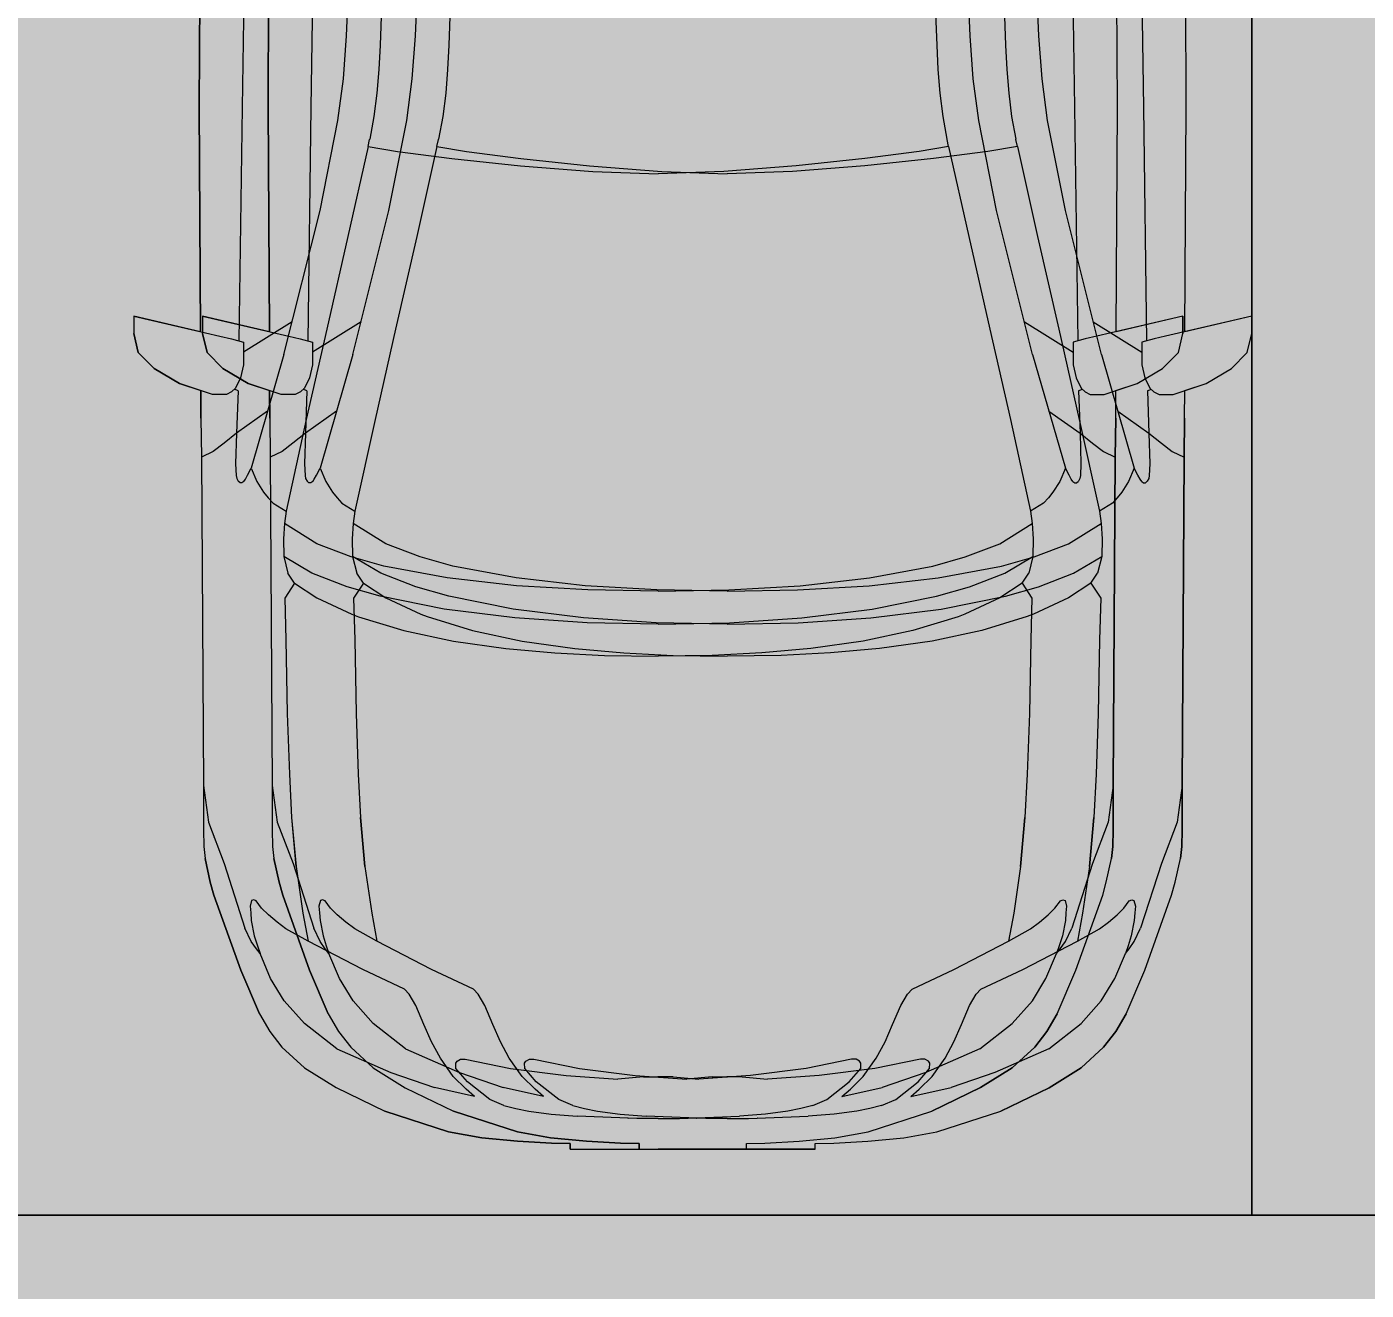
# Model space of a CAD drawing. Header units: millimetres. Extents: x -284281 to 1648660, y -821378 to -151356.
# Drawn here: x 177948 to 180623, y -270759 to -268236 of the extents above; entities that cross this region are included whole.
import ezdxf

# ---------------------------------------------------------------- set-up
doc = ezdxf.new("R2010")
doc.units = ezdxf.units.MM
doc.header["$MEASUREMENT"] = 0
for name, color, linetype in [('Cars', 7, 'Continuous'), ('Cotations - 1_100', 7, 'Continuous'), ('Extérieur - Environnement', 7, 'Continuous')]:
    doc.layers.add(name, color=color, linetype=linetype)
doc.styles.add('STYLE_GENERE_2', font='arial.ttf')
doc.dimstyles.new('STYLE_GENERE__2', dxfattribs={"dimtxt": 250, "dimasz": 190, "dimexe": 0.18, "dimexo": 0.0625, "dimgap": 0, "dimtad": 1, "dimlfac": 0.001, "dimzin": 0, "dimdsep": 46, "dimtxsty": 'STYLE_GENERE_2', "dimblk": 'ARROWHEAD_6', "dimblk1": 'ARROWHEAD_6', "dimblk2": 'ARROWHEAD_6', "dimcen": 0.09, "dimse1": 1, "dimse2": 1, "dimclrd": 7, "dimclre": 7, "dimclrt": 7, "dimazin": 0, "dimtfac": 1, "dimtdec": 4, "dimtmove": 0, "dimatfit": 3, "dimfxl": 1, "dimtolj": 1, "dimtzin": 0, "dimarcsym": 0})

# ---------------------------------------------------------------- blocks, each defined once
blk = doc.blocks.new('Dalle_28_1', base_point=(175394.7, -271810.1))
at = {"linetype": 'Continuous', "lineweight": 0, "true_color": 0x90b349}
blk.add_hatch(color=55, dxfattribs=at).paths.add_polyline_path([(175394.7, -271810.1), (175394.7, -273590.2), (195582, -273450.5), (195571.1, -271436.3), (195571.1, -271498.6), (190571.1, -271498.6), (190571.1, -270609.8), (188115.6, -270609.8), (187894.7, -270609.8), (185394.7, -270609.8), (182894.7, -270609.8), (180394.7, -270609.8), (177894.7, -270609.8), (175394.7, -270609.8)])
at = {"color": 7, "linetype": 'Continuous', "lineweight": 5, "flags": 128}
blk.add_lwpolyline([(175394.7, -271810.1), (175394.7, -273590.2), (195582, -273450.5), (195571.1, -271436.3), (195571.1, -271498.6), (190571.1, -271498.6), (190571.1, -270609.8), (188115.6, -270609.8), (187894.7, -270609.8), (185394.7, -270609.8), (182894.7, -270609.8), (180394.7, -270609.8), (177894.7, -270609.8), (175394.7, -270609.8)], close=True, dxfattribs=at)
blk = doc.blocks.new('Car 0025')
at = {"layer": 'Cars', "color": 7, "linetype": 'Continuous', "lineweight": 13}
for p, q in [((-836.8, 2545.3), (-843.3, 2088.2)), ((812.6, 2545.3), (819.1, 2088.2)), ((-926.9, 2522.7), (-928.9, 2089.8)), ((-928.9, 2089.8), (-926.9, 2522.7)), ((904.7, 2089.8), (902.7, 2522.7)), ((904.7, 2089.8), (902.7, 2522.7)), ((-634.8, 2231.6), (-630.6, 2324.2)), ((-564.1, 2317.3), (-567.9, 2213)), ((539.9, 2317.3), (543.8, 2213)), ((610.6, 2231.6), (606.4, 2324.2)), ((-640.9, 2145.4), (-634.8, 2231.6)), ((616.7, 2145.4), (610.6, 2231.6)), ((-567.9, 2213), (-570.5, 2163.8)), ((543.8, 2213), (546.3, 2163.8)), ((-652.1, 2062.2), (-640.9, 2145.4)), ((-570.5, 2163.8), (-574.3, 2116.7)), ((546.3, 2163.8), (550.1, 2116.7)), ((627.9, 2062.2), (616.7, 2145.4)), ((-574.3, 2116.7), (-580.1, 2070.5)), ((550.1, 2116.7), (555.9, 2070.5)), ((-928.9, 2089.8), (-926.4, 1640.4)), ((-926.4, 1640.4), (-928.9, 2089.8)), ((-843.3, 2088.2), (-849.7, 1622.1)), ((819.1, 2088.2), (825.5, 1622.1)), ((902.2, 1640.4), (904.7, 2089.8)), ((902.2, 1640.4), (904.7, 2089.8)), ((-687.5, 1882.8), (-652.1, 2062.2)), ((-580.1, 2070.5), (-588.5, 2025.1)), ((555.9, 2070.5), (564.3, 2025.1)), ((663.3, 1882.8), (627.9, 2062.2)), ((-591.8, 2010.3), (-632, 1830.3)), ((-591.8, 2010.3), (-588.8, 2024.6)), ((-591.8, 2010.3), (-532.9, 2000.2)), ((-588.8, 2024.6), (-588.4, 2025.3)), ((567.6, 2010.3), (508.7, 2000.2)), ((564.6, 2024.6), (564.2, 2025.3)), ((567.6, 2010.3), (564.6, 2024.6)), ((567.6, 2010.3), (607.8, 1830.3)), ((-532.9, 2000.2), (-424.2, 1986.1)), ((-424.2, 1986.1), (-287.2, 1971.5)), ((400, 1986.1), (263, 1971.5)), ((508.7, 2000.2), (400, 1986.1)), ((-287.2, 1971.5), (-142.7, 1960.1)), ((-142.7, 1960.1), (-12.1, 1955.6)), ((118.5, 1960.1), (-12.1, 1955.6)), ((263, 1971.5), (118.5, 1960.1)), ((-759.7, 1595.1), (-687.5, 1882.8)), ((735.5, 1595.1), (663.3, 1882.8)), ((-632, 1830.3), (-674.2, 1645.7)), ((607.8, 1830.3), (650, 1645.7)), ((-926.4, 1640.4), (-1059.8, 1671.2)), ((-1059.8, 1671.2), (-1059.8, 1636.9)), ((-1059.8, 1671.2), (-887.7, 1631.5)), ((-1059.8, 1671.2), (-1059.8, 1636.9)), ((-743.3, 1660.3), (-840.5, 1599.8)), ((719.1, 1660.3), (816.3, 1599.8)), ((1035.6, 1671.2), (863.5, 1631.5)), ((1035.6, 1671.2), (902.2, 1640.4)), ((1035.6, 1636.9), (1035.6, 1671.2)), ((1035.6, 1671.2), (1035.6, 1636.9)), ((-1059.8, 1636.9), (-1050.9, 1598.8)), ((-1050.9, 1598.8), (-1059.8, 1636.9)), ((-674.2, 1645.7), (-715.3, 1465.4)), ((650, 1645.7), (691.1, 1465.4)), ((1026.7, 1598.8), (1035.6, 1636.9)), ((1026.7, 1598.8), (1035.6, 1636.9)), ((-887.7, 1631.5), (-864.6, 1626)), ((-864.6, 1626), (-840.5, 1619.8)), ((-840.5, 1619.8), (-840.5, 1574.6)), ((840.4, 1626), (816.3, 1619.8)), ((816.3, 1619.8), (816.3, 1574.6)), ((863.5, 1631.5), (840.4, 1626)), ((-1050.9, 1598.8), (-1019.1, 1566.8)), ((-1019.1, 1566.8), (-1050.9, 1598.8)), ((-759.7, 1595.1), (-825.1, 1368)), ((735.5, 1595.1), (800.9, 1368)), ((994.9, 1566.8), (1026.7, 1598.8)), ((994.9, 1566.8), (1026.7, 1598.8)), ((-1019.1, 1566.8), (-968.5, 1537.3)), ((-968.5, 1537.3), (-1019.1, 1566.8)), ((-840.5, 1574.6), (-846.5, 1548.1)), ((816.3, 1574.6), (822.3, 1548.1)), ((944.3, 1537.3), (994.9, 1566.8)), ((944.3, 1537.3), (994.9, 1566.8)), ((-968.5, 1537.3), (-926, 1523.1)), ((-902.5, 1515.3), (-968.5, 1537.3)), ((-856.3, 1528), (-864.4, 1520.4)), ((-851.4, 1522.3), (-858.6, 1525.8)), ((-846.5, 1548.1), (-856.3, 1528)), ((822.3, 1548.1), (832.1, 1528)), ((827.2, 1522.3), (834.4, 1525.8)), ((832.1, 1528), (840.2, 1520.4)), ((878.3, 1515.3), (944.3, 1537.3)), ((901.8, 1523.1), (944.3, 1537.3)), ((-926, 1523.1), (-925.7, 1467.7)), ((-925.7, 1467.7), (-926, 1523.1)), ((-874.6, 1515.3), (-902.5, 1515.3)), ((-864.4, 1520.4), (-874.6, 1515.3)), ((-851.4, 1522.3), (-854.4, 1437.8)), ((827.2, 1522.3), (830.2, 1437.8)), ((840.2, 1520.4), (850.4, 1515.3)), ((850.4, 1515.3), (878.3, 1515.3)), ((901.5, 1467.7), (901.8, 1523.1)), ((901.5, 1467.7), (901.8, 1523.1)), ((-792.3, 1482), (-854.4, 1437.8)), ((768.1, 1482), (830.2, 1437.8)), ((-925.7, 1467.7), (-924.7, 1389.7)), ((-925.7, 1467.7), (-924.7, 1389.7)), ((-715.3, 1465.4), (-755.5, 1282.4)), ((691.1, 1465.4), (731.3, 1282.4)), ((900.5, 1389.7), (901.5, 1467.7)), ((901.5, 1467.7), (900.5, 1389.7)), ((-879.3, 1417.7), (-900.9, 1401.3)), ((-854.4, 1437.8), (-879.3, 1417.7)), ((-854.4, 1437.8), (-856.2, 1376.4)), ((830.2, 1437.8), (855.1, 1417.7)), ((830.2, 1437.8), (832, 1376.4)), ((855.1, 1417.7), (876.7, 1401.3)), ((-900.9, 1401.3), (-924.7, 1389.7)), ((876.7, 1401.3), (900.5, 1389.7)), ((-924.7, 1389.7), (-920.5, 734.5)), ((-924.7, 1389.7), (-920.5, 734.5)), ((-856.2, 1376.4), (-855, 1353.4)), ((-832.4, 1354), (-825.1, 1368)), ((-825.1, 1368), (-813.7, 1341.5)), ((800.9, 1368), (789.5, 1341.5)), ((808.2, 1354), (800.9, 1368)), ((832, 1376.4), (830.8, 1353.4)), ((896.3, 734.5), (900.5, 1389.7)), ((900.5, 1389.7), (896.3, 734.5)), ((-855, 1353.4), (-853.9, 1347.6)), ((-853.9, 1347.6), (-851, 1342)), ((-847.5, 1338.9), (-851, 1342)), ((-843.8, 1338.8), (-847.5, 1338.9)), ((-839.9, 1341.4), (-843.8, 1338.8)), ((-839.9, 1341.4), (-836.8, 1345.8)), ((-836.8, 1345.8), (-832.5, 1354)), ((-813.7, 1341.5), (-800.3, 1320)), ((789.5, 1341.5), (776.1, 1320)), ((812.6, 1345.8), (808.3, 1354)), ((815.7, 1341.4), (812.6, 1345.8)), ((815.7, 1341.4), (819.6, 1338.8)), ((819.6, 1338.8), (823.3, 1338.9)), ((823.3, 1338.9), (826.8, 1342)), ((829.7, 1347.6), (826.8, 1342)), ((830.8, 1353.4), (829.7, 1347.6)), ((-800.3, 1320), (-791.1, 1308.8)), ((776.1, 1320), (766.9, 1308.8)), ((-791.1, 1308.8), (-781.4, 1298.4)), ((-781.4, 1298.4), (-755.5, 1282.4)), ((757.2, 1298.4), (731.3, 1282.4)), ((766.9, 1308.8), (757.2, 1298.4)), ((-758.8, 1257.5), (-760.9, 1227.1)), ((-755.5, 1282.4), (-758.8, 1257.5)), ((-694, 1217.1), (-758.8, 1257.5)), ((-755.5, 1282.4), (-755.5, 1282.4)), ((669.8, 1217.1), (734.6, 1257.5)), ((731.3, 1282.4), (734.6, 1257.5)), ((731.3, 1282.4), (731.3, 1282.4)), ((734.6, 1257.5), (736.7, 1227.1)), ((-760.9, 1227.1), (-760.1, 1191.7)), ((-625.2, 1190.8), (-694, 1217.1)), ((601, 1190.8), (669.8, 1217.1)), ((736.7, 1227.1), (735.9, 1191.7)), ((-703.8, 1158.5), (-760.1, 1191.7)), ((-760.1, 1191.7), (-751.8, 1158)), ((-560.1, 1172.1), (-625.2, 1190.8)), ((535.9, 1172.1), (601, 1190.8)), ((679.6, 1158.5), (735.9, 1191.7)), ((735.9, 1191.7), (727.6, 1158)), ((-751.8, 1158), (-751.8, 1158)), ((-738.5, 1138.6), (-751.8, 1158)), ((-633.6, 1130.9), (-703.8, 1158.5)), ((-433.8, 1148.7), (-560.1, 1172.1)), ((409.6, 1148.7), (535.9, 1172.1)), ((609.4, 1130.9), (679.6, 1158.5)), ((714.3, 1138.6), (727.6, 1158)), ((727.6, 1158), (727.6, 1158)), ((-738.5, 1138.6), (-758, 1108.3)), ((-738.5, 1138.6), (-738.5, 1138.6)), ((-738.5, 1138.6), (-693.9, 1108.9)), ((-567.9, 1112.1), (-633.6, 1130.9)), ((-295.6, 1133.3), (-433.8, 1148.7)), ((-152.7, 1124.9), (-295.6, 1133.3)), ((-12.1, 1122.4), (-152.7, 1124.9)), ((-12.1, 1122.4), (128.5, 1124.9)), ((128.5, 1124.9), (271.4, 1133.3)), ((271.4, 1133.3), (409.6, 1148.7)), ((543.7, 1112.1), (609.4, 1130.9)), ((714.3, 1138.6), (669.7, 1108.9)), ((714.3, 1138.6), (714.3, 1138.6)), ((714.3, 1138.6), (733.8, 1108.3)), ((-758, 1108.3), (-755.8, 1024.9)), ((-693.9, 1108.9), (-624, 1076.3)), ((-439.5, 1086.6), (-567.9, 1112.1)), ((415.3, 1086.6), (543.7, 1112.1)), ((669.7, 1108.9), (599.8, 1076.3)), ((733.8, 1108.3), (731.7, 1024.9)), ((-624, 1076.3), (-610.9, 1071.4)), ((-610.9, 1071.4), (-520.4, 1043.6)), ((-298.8, 1069.2), (-439.5, 1086.6)), ((274.6, 1069.2), (415.3, 1086.6)), ((586.8, 1071.4), (496.2, 1043.6)), ((599.8, 1076.3), (586.8, 1071.4)), ((-520.4, 1043.6), (-421.4, 1022.7)), ((-154, 1059.4), (-298.8, 1069.2)), ((-12.1, 1056.3), (-154, 1059.4)), ((-12.1, 1056.3), (129.8, 1059.4)), ((129.8, 1059.4), (274.6, 1069.2)), ((496.2, 1043.6), (397.2, 1022.7)), ((-755.8, 1025), (-753.2, 878.1)), ((-755.8, 1024.9), (-755.8, 1024.9)), ((-421.4, 1022.7), (-316.5, 1007.9)), ((397.2, 1022.7), (292.3, 1007.9)), ((731.7, 1025), (729, 878.1)), ((731.6, 1024.9), (731.6, 1024.9)), ((-316.5, 1007.9), (-218.5, 999.1)), ((-218.5, 999.1), (-119.9, 994.1)), ((-119.9, 994.1), (-12.1, 992.4)), ((95.7, 994.1), (-12.1, 992.4)), ((194.3, 999.1), (95.7, 994.1)), ((292.3, 1007.9), (194.3, 999.1)), ((-753.2, 878.1), (-748.9, 756.7)), ((729, 878.1), (724.7, 756.7)), ((-748.9, 756.7), (-744.4, 670.1)), ((724.7, 756.7), (720.2, 670.1)), ((-920.5, 734.5), (-920.6, 683.7)), ((-920.5, 734.5), (-920.6, 683.7)), ((-920.5, 734.5), (-910.7, 661.1)), ((896.3, 734.5), (886.5, 661.1)), ((896.4, 683.7), (896.3, 734.5)), ((896.3, 734.5), (896.4, 683.7)), ((-920.6, 683.7), (-920.5, 645.6)), ((-920.6, 683.7), (-920.5, 645.6)), ((-744.4, 670.2), (-735.6, 572.8)), ((-735.6, 572.8), (-744.3, 670.1)), ((720.2, 670.2), (711.4, 572.8)), ((711.4, 572.8), (720.1, 670.1)), ((896.3, 645.6), (896.4, 683.7)), ((896.4, 683.7), (896.3, 645.6)), ((-920.5, 645.6), (-920, 612.5)), ((-920.5, 645.6), (-920, 612.5)), ((-910.7, 661.1), (-879.2, 578.8)), ((886.5, 661.1), (855, 578.8)), ((895.8, 612.5), (896.3, 645.6)), ((896.3, 645.6), (895.8, 612.5)), ((-899.6, 632.1), (-899.5, 631.1)), ((875.4, 632.1), (875.3, 631.1)), ((-920, 612.5), (-917.2, 588.4)), ((-920, 612.5), (-917.2, 588.4)), ((893, 588.4), (895.8, 612.5)), ((895.8, 612.5), (893, 588.4)), ((-917.2, 588.4), (-906.8, 541)), ((-906.8, 541), (-917.2, 588.4)), ((-879.2, 578.8), (-837.6, 449.2)), ((-735.6, 572.8), (-722, 479.6)), ((711.4, 572.8), (697.8, 479.6)), ((855, 578.8), (813.4, 449.2)), ((882.6, 541), (893, 588.4)), ((882.6, 541), (893, 588.4)), ((-906.8, 541), (-899.8, 515.5)), ((-899.8, 515.5), (-906.8, 541)), ((875.6, 515.5), (882.6, 541)), ((875.6, 515.5), (882.6, 541)), ((-899.8, 515.5), (-846, 365.6)), ((-846, 365.6), (-899.8, 515.5)), ((821.8, 365.6), (875.6, 515.5)), ((821.8, 365.6), (875.6, 515.5)), ((-824.6, 504.7), (-827.3, 493)), ((-827.3, 493), (-826, 479.9)), ((-820.1, 506), (-824.6, 504.7)), ((-815.2, 503.8), (-820.1, 506)), ((-804.3, 489.5), (-815.2, 503.8)), ((-790.7, 476), (-804.3, 489.5)), ((766.5, 476), (780.1, 489.5)), ((780.1, 489.5), (791, 503.8)), ((791, 503.8), (795.9, 506)), ((795.9, 506), (800.4, 504.7)), ((800.4, 504.7), (803.1, 493)), ((803.1, 493), (801.8, 479.9)), ((-826, 479.9), (-825, 465)), ((-825, 465), (-819.1, 434.2)), ((-773.6, 461.2), (-790.7, 476)), ((-755.7, 447.9), (-773.6, 461.2)), ((-722, 479.6), (-711.7, 423.4)), ((697.8, 479.6), (687.5, 423.4)), ((731.5, 447.9), (749.4, 461.2)), ((749.4, 461.2), (766.5, 476)), ((800.8, 465), (794.9, 434.2)), ((801.8, 479.9), (800.8, 465)), ((-825.2, 422.9), (-837.6, 449.2)), ((-819.1, 434.2), (-812.8, 414.4)), ((-711.7, 423.4), (-755.7, 447.9)), ((687.5, 423.4), (731.5, 447.9)), ((794.9, 434.2), (788.6, 414.4)), ((801, 422.9), (813.4, 449.2)), ((-814.8, 408.3), (-825.2, 422.9)), ((-807.5, 399), (-814.8, 408.3)), ((-812.8, 414.4), (-807.5, 399)), ((-602.3, 367), (-711.7, 423.4)), ((578.1, 367), (687.5, 423.4)), ((788.6, 414.4), (783.3, 399)), ((783.3, 399), (790.6, 408.3)), ((790.6, 408.3), (801, 422.9)), ((-786.3, 348.7), (-807.5, 399)), ((762.1, 348.7), (783.3, 399)), ((-846, 365.6), (-808.7, 278.6)), ((-808.7, 278.6), (-846, 365.6)), ((-759.1, 304.4), (-786.3, 348.7)), ((-518.8, 327.9), (-602.3, 367)), ((494.6, 327.9), (578.1, 367)), ((734.9, 304.4), (762.1, 348.7)), ((784.5, 278.6), (821.8, 365.6)), ((784.5, 278.6), (821.8, 365.6)), ((-509.5, 317.5), (-518.8, 327.9)), ((485.3, 317.5), (494.6, 327.9)), ((-718.8, 259), (-759.1, 304.4)), ((-496.3, 294.8), (-509.5, 317.5)), ((-480.1, 257), (-496.3, 294.8)), ((455.9, 257), (472.1, 294.8)), ((472.1, 294.8), (485.3, 317.5)), ((694.6, 259), (734.9, 304.4)), ((-808.7, 278.6), (-788.2, 243.2)), ((-808.7, 278.6), (-788.2, 243.2)), ((764, 243.2), (784.5, 278.6)), ((784.5, 278.6), (764, 243.2)), ((-788.2, 243.2), (-764, 211.8)), ((-788.2, 243.2), (-764, 211.8)), ((-654.4, 208.3), (-718.8, 259)), ((-465.1, 222.6), (-480.1, 257)), ((440.9, 222.6), (455.9, 257)), ((630.2, 208.3), (694.6, 259)), ((739.8, 211.8), (764, 243.2)), ((764, 243.2), (739.8, 211.8)), ((-447.3, 189.6), (-465.1, 222.6)), ((423.1, 189.6), (440.9, 222.6)), ((-764, 211.8), (-719, 170.5)), ((-764, 211.8), (-719, 170.5)), ((-654.4, 208.3), (-546.4, 161.2)), ((-421.5, 153.3), (-447.3, 189.6)), ((-414.1, 184), (-406.9, 187.6)), ((-406.9, 187.6), (-398, 187.9)), ((-398, 187.9), (-307.1, 169.4)), ((373.8, 187.9), (282.9, 169.4)), ((382.7, 187.6), (373.8, 187.9)), ((389.9, 184), (382.7, 187.6)), ((397.3, 153.3), (423.1, 189.6)), ((630.2, 208.3), (522.2, 161.2)), ((694.8, 170.5), (739.8, 211.8)), ((739.8, 211.8), (694.8, 170.5)), ((-719, 170.5), (-655.3, 130.9)), ((-719, 170.5), (-655.3, 130.9)), ((-546.4, 161.2), (-459.2, 131.1)), ((-416.6, 180.1), (-414.1, 184)), ((-416.4, 169.3), (-416.6, 180.1)), ((-393.4, 142.5), (-416.4, 169.3)), ((-307.1, 169.4), (-196.1, 155)), ((282.9, 169.4), (171.9, 155)), ((369.2, 142.5), (392.2, 169.3)), ((392.4, 180.1), (389.9, 184)), ((392.2, 169.3), (392.4, 180.1)), ((522.2, 161.2), (435, 131.1)), ((631.1, 130.9), (694.8, 170.5)), ((694.8, 170.5), (631.1, 130.9)), ((-395.7, 128), (-421.5, 153.3)), ((-348.6, 107.3), (-393.4, 142.5)), ((-196.1, 155), (-92.9, 148.1)), ((-41.8, 152.8), (-92.9, 148.1)), ((-41.8, 152.8), (-11.3, 152.8)), ((17.6, 152.8), (-12.9, 152.8)), ((17.6, 152.8), (68.7, 148.1)), ((171.9, 155), (68.7, 148.1)), ((324.4, 107.3), (369.2, 142.5)), ((371.5, 128), (397.3, 153.3)), ((-655.3, 130.9), (-558.5, 84.1)), ((-655.3, 130.9), (-558.5, 84.1)), ((-378.9, 113.2), (-459.2, 131.1)), ((-378.9, 113.2), (-395.7, 128)), ((-320.4, 95.1), (-348.6, 107.3)), ((296.3, 95.1), (324.4, 107.3)), ((354.7, 113.2), (435, 131.1)), ((354.7, 113.2), (371.5, 128)), ((534.3, 84.1), (631.1, 130.9)), ((631.1, 130.9), (534.3, 84.1)), ((-558.5, 84.1), (-431, 42.5)), ((-431, 42.5), (-558.5, 84.1)), ((-320.4, 95.1), (-296.9, 89)), ((-296.9, 89), (-270.9, 84)), ((-270.9, 84), (-226, 78.1)), ((246.7, 84), (201.8, 78.1)), ((272.7, 89), (246.7, 84)), ((296.3, 95.1), (272.7, 89)), ((406.8, 42.5), (534.3, 84.1)), ((406.8, 42.5), (534.3, 84.1)), ((-226, 78.1), (-174.1, 74.2)), ((-54.7, 69.2), (-174.1, 74.2)), ((-73.2, 69.9), (-72.6, 69.9)), ((-12.1, 69.6), (-54.7, 69.2)), ((-12.1, 69.6), (30.5, 69.2)), ((30.5, 69.2), (149.9, 74.2)), ((49, 69.9), (48.4, 69.9)), ((201.8, 78.1), (149.9, 74.2)), ((-431, 42.5), (-364.7, 30.9)), ((-364.7, 30.9), (-431, 42.5)), ((-364.7, 30.9), (-293.1, 24.3)), ((-293.1, 24.3), (-364.7, 30.9)), ((268.9, 24.3), (340.5, 30.9)), ((268.9, 24.3), (340.5, 30.9)), ((340.5, 30.9), (406.8, 42.5)), ((340.5, 30.9), (406.8, 42.5)), ((-293.1, 24.3), (-225.1, 20.2)), ((-225.1, 20.2), (-293.1, 24.3)), ((-225.1, 20.2), (-187.9, 19.2)), ((-187.9, 19.2), (-225.1, 20.2)), ((-187.9, 19.2), (-187.9, 8.3)), ((-187.9, 8.3), (-187.9, 19.2)), ((-187.9, 8.3), (163.7, 8.3)), ((-187.9, 8.3), (-12.1, 8.3)), ((163.7, 8.3), (-12.1, 8.3)), ((163.7, 19.2), (200.9, 20.2)), ((163.7, 19.2), (200.9, 20.2)), ((163.7, 8.3), (163.7, 19.2)), ((163.7, 8.3), (163.7, 19.2)), ((200.9, 20.2), (268.9, 24.3)), ((200.9, 20.2), (268.9, 24.3))]:
    blk.add_line(p, q, dxfattribs=at)
blk = doc.blocks.new('*D549')
at = {"layer": 'Cotations - 1_100', "color": 7, "linetype": 'Continuous', "lineweight": 5, "transparency": 16777216}
for p, q in [((170588.6, -259410.6), (170588.6, -259260.6)), ((170688.6, -259510.6), (170488.6, -259310.6)), ((170776.1, -259410.6), (170401.1, -259410.6)), ((170588.6, -271829.4), (170588.6, -259410.6)), ((170488.6, -271729.4), (170688.6, -271929.4)), ((170776.1, -271829.4), (170401.1, -271829.4)), ((170588.6, -271979.4), (170588.6, -271829.4))]:
    blk.add_line(p, q, dxfattribs=at)
at = {"layer": 'Cotations - 1_100', "color": 7, "lineweight": 5, "transparency": 16777216, "insert": (170538.6, -266047.4), "char_height": 250, "attachment_point": 7, "rotation": 90, "style": 'STYLE_GENERE_2'}
blk.add_mtext('\\A1;{\\pql;\\fArial|b0|i0|c0|p38;12,42}', dxfattribs=at)
blk = doc.blocks.new('ARROWHEAD_6')
at = {"color": 0, "linetype": 'Continuous', "lineweight": 0}
for p, q in [((-0.5, -0.5), (0.5, 0.5)), ((0, 0), (-1, 0))]:
    blk.add_line(p, q, dxfattribs=at)

msp = doc.modelspace()

# ---------------------------------------------------------------- hatches: boundary and pattern name
at = {"linetype": 'Continuous', "lineweight": 0, "true_color": 0x6f6f6f}
h = msp.add_hatch(color=8, dxfattribs=at)
h.paths.add_polyline_path([(141848.4421, -295062.57111), (269220.82107, -293826.86817), (269220.82107, -270902.73426), (268763.04853, -270902.73426), (254213.59981, -271040.57524), (254213.59981, -163437.63526), (153156.19977, -163437.63526), (153156.19977, -271040.57524), (153182.9625, -271040.57014), (153183.14559, -272000.51417, -0.4094273642), (149183.68145, -275935.04226), (141848.4421, -275935.04226)])
h.paths.add_polyline_path([(158435.58359, -260639.95299), (155145.58359, -260639.95299), (155145.58359, -248364.9528), (155145.58359, -243089.97435), (155145.58359, -242189.97435), (158435.58359, -242189.97435)], flags=0)
h.paths.add_polyline_path([(161503.43335, -171995.57011), (161503.43335, -193810.57122), (161503.43335, -230015.57011), (161503.43335, -260810.57129), (196775.04197, -260810.57129), (196775.04197, -222495.57011), (186955.54197, -222495.57011), (186955.54197, -218295.57011), (196754.55038, -218295.57011), (196754.55038, -208495.57004), (196754.55038, -204495.57011), (193355.54197, -204495.57011), (193355.54197, -195161.53481), (195576.03357, -195161.53481), (195576.03357, -189810.57129), (217850.06795, -189810.57129), (217850.06795, -262266.88531), (245610.04479, -262266.88531), (245610.04479, -253395.57129), (245626.03357, -253395.57129), (246426.03357, -253395.57129), (247826.03357, -253395.57129), (247826.03357, -248005.57129), (247826.03357, -246605.57129), (245626.03357, -246605.57129), (245610.04479, -246605.57129), (245610.04479, -171995.57011), (212806.27958, -171995.57011)], flags=0)
h.paths.add_polyline_path([(162737.04244, -269433.91257, -0.0903186603), (162858.77258, -268727.62319, -0.2014487277), (163912.63869, -267592.73981, -0.1042114453), (164718.00561, -267415.05524), (165317.97869, -267409.37112, -0.1040446075), (166125.35422, -267571.24421, -0.2382554567), (167284.25653, -268953.31764, -0.0551886218), (167336.83602, -269390.33428), (167338.93075, -269611.43843), (167351.04633, -270890.26697), (167092.5827, -271892.76052, -0.2679491924), (165370.08316, -272909.1243), (164770.11009, -272914.80843, -0.1937174639), (163379.25202, -272370.18517, -0.0705687558), (163028.66346, -271931.26196, -0.1316524976), (162751.25276, -270933.84526)], flags=0)
h.paths.add_polyline_path([(175327.75206, -275599.00212, -0.4157910988), (173316.98603, -273599.0311), (173316.98603, -273452.05237), (173330.48786, -267377.82411, -0.3805567013), (175316.98603, -265609.82626), (175394.71409, -265609.82626), (175394.71409, -270609.82626), (190394.71409, -270609.82626), (190394.71409, -265609.82626), (195356.19118, -265609.82626, -0.4142135624), (196856.19118, -267109.82626), (196856.19118, -273660.69924, -0.3455016121), (195137.28541, -275433.43196)], flags=0)
h.paths.add_polyline_path([(205510.09252, -271504.08297, -0.1344739343), (205230.94767, -270484.93746), (205230.94767, -268984.93746, -0.4142135624), (207230.94767, -266984.93746), (207830.94767, -266984.93746, -0.4142135624), (209830.94767, -268984.93746), (209830.94767, -270484.93746, -0.1288203455), (209574.03043, -271465.58136, -0.2709362909), (207830.94767, -272484.93746), (207230.94767, -272484.93746, -0.2649799965)], flags=0)
h.paths.add_polyline_path([(217862.68721, -273329.32486), (217869.94938, -267730.33623, -0.0985615086), (218100.71805, -266943.72092), (218117.68082, -266951.54513, -0.2588490016), (219955.479, -265605.82722), (219953.14148, -265587.29374), (220637.56856, -265587.29374), (220637.56856, -265687.29374), (220637.56856, -270687.29374), (250537.56856, -270687.29374), (250537.56856, -265687.29374), (252208.00356, -265687.29374), (254186.29382, -265687.29374), (254186.29382, -267687.29374), (254186.29382, -271062.25464, 0.001345761), (254186.3228, -271073.02067), (254197.20856, -273095.23292, -0.4142135624), (252208.00356, -275105.96997), (243484.53401, -275105.96997, -0.0051889555), (243431.43827, -275116.10287), (235447.992, -275196.19066), (220071.01237, -275253.23979, -0.3865533313), (217873.0891, -273475.38502, -0.0251892193)], flags=0)
at = {"linetype": 'Continuous', "lineweight": 0, "true_color": 0x90b349}
msp.add_hatch(color=55, dxfattribs=at).paths.add_polyline_path([(175394.71409, -271810.11543), (175394.71409, -273590.23861), (195581.99061, -273450.48842), (195571.1483, -271436.34552), (195571.1483, -271563.70769), (190571.1483, -271563.70769), (190571.1483, -270609.82626), (188115.56926, -270609.82626), (187894.71409, -270609.82626), (185394.71409, -270609.82626), (182894.71409, -270609.82626), (180394.71409, -270609.82626), (177894.71409, -270609.82626), (175394.71409, -270609.82626)])

# ---------------------------------------------------------------- linework, layer by layer
at = {"color": 9, "linetype": 'Continuous', "lineweight": 5}
msp.add_lwpolyline([(173316.98603, -273452.05237), (173316.98603, -273599.0311, 0.4157910988), (175327.75206, -275599.00212), (195137.28541, -275433.43196, 0.3455016121), (196856.19118, -273660.69924), (196856.19118, -267109.82626, 0.4142135624), (195356.19118, -265609.82626), (190394.71409, -265609.82626), (190394.71409, -270609.82626), (175394.71409, -270609.82626), (175394.71409, -265609.82626), (175316.98603, -265609.82626, 0.3805567013), (173330.48786, -267377.82411)], format="xyb", close=True, dxfattribs=at)
at = {"color": 255, "linetype": 'Continuous', "lineweight": 5, "flags": 128}
for points in [[(177894.71409, -265609.82626), (177894.71409, -270609.82626), (180394.71409, -270609.82626), (180394.71409, -265609.82626)], [(180394.71409, -265609.82626), (180394.71409, -270609.82626), (182894.71409, -270609.82626), (182894.71409, -265609.82626)]]:
    msp.add_lwpolyline(points, close=True, dxfattribs=at)
for points in [[(180394.71409, -265609.82626), (180394.71409, -270609.82626)], [(180394.71409, -270609.82626), (180394.71409, -265609.82626)], [(177894.71409, -270609.82626), (180394.71409, -270609.82626)], [(180394.71409, -270609.82626), (182894.71409, -270609.82626)]]:
    msp.add_lwpolyline(points, dxfattribs=at)
at = {"color": 7, "linetype": 'Continuous', "lineweight": 5}
msp.add_lwpolyline([(175394.71409, -271810.11543), (175394.71409, -273590.23861), (195581.99061, -273450.48842), (195571.1483, -271436.34552), (195571.1483, -271563.70769), (190571.1483, -271563.70769), (190571.1483, -270609.82626), (188115.56926, -270609.82626), (187894.71409, -270609.82626), (185394.71409, -270609.82626), (182894.71409, -270609.82626), (180394.71409, -270609.82626), (177894.71409, -270609.82626), (175394.71409, -270609.82626)], close=True, dxfattribs=at)
at = {"layer": 'Extérieur - Environnement', "color": 7, "linetype": 'Continuous', "lineweight": 13}
for p, q in [((178522.31337, -267940.51339), (178515.87458, -268397.6668)), ((180171.75932, -267940.51339), (180178.1981, -268397.6668)), ((178432.22076, -267963.17852), (178430.25253, -268396.05685)), ((178430.25253, -268396.05685), (178432.22076, -267963.17852)), ((180263.82016, -268396.05685), (180261.85192, -267963.17852)), ((180263.82016, -268396.05685), (180261.85192, -267963.17852)), ((178724.3121, -268254.24976), (178728.50656, -268161.6257)), ((179969.76058, -268254.24976), (179965.56613, -268161.6257)), ((178795.02239, -268168.583), (178791.18569, -268272.86854)), ((179899.05029, -268168.583), (179902.887, -268272.86854)), ((178718.21286, -268340.40174), (178724.3121, -268254.24976)), ((179975.85982, -268340.40174), (179969.76058, -268254.24976)), ((178791.18608, -268272.86094), (178788.65192, -268322.03734)), ((179902.88661, -268272.86094), (179905.42077, -268322.03734)), ((178788.65275, -268322.02117), (178784.85436, -268369.17214)), ((179905.41993, -268322.02117), (179909.21833, -268369.17214)), ((178707.06683, -268423.65349), (178718.21286, -268340.40174)), ((179987.00586, -268423.65349), (179975.85982, -268340.40174)), ((178784.85617, -268369.14957), (178779.03323, -268415.39238)), ((179909.21651, -268369.14957), (179915.03946, -268415.39238)), ((178430.25253, -268396.05685), (178432.73075, -268845.44121)), ((178432.73075, -268845.44121), (178430.25253, -268396.05685)), ((178515.87494, -268397.6668), (178509.42744, -268863.71449)), ((180178.19774, -268397.6668), (180184.64525, -268863.71449)), ((180261.34193, -268845.44121), (180263.82016, -268396.05685)), ((180261.34193, -268845.44121), (180263.82016, -268396.05685)), ((178671.65053, -268603.0402), (178707.06683, -268423.65349)), ((178779.03323, -268415.39238), (178770.60256, -268460.76007)), ((179915.03946, -268415.39238), (179923.47013, -268460.76007)), ((180022.42216, -268603.0402), (179987.00586, -268423.65349)), ((178767.30263, -268475.56552), (178727.14467, -268655.52589)), ((178767.30263, -268475.56552), (178770.38113, -268461.24977)), ((178767.30263, -268475.56552), (178826.27299, -268485.62843)), ((178770.38113, -268461.24977), (178770.68854, -268460.56992)), ((179926.77006, -268475.56552), (179867.7997, -268485.62843)), ((179923.69156, -268461.24977), (179923.38415, -268460.56992)), ((179926.77006, -268475.56552), (179923.69156, -268461.24977)), ((179926.77006, -268475.56552), (179966.92801, -268655.52589)), ((178826.27299, -268485.62843), (178934.88955, -268499.78584)), ((178934.88955, -268499.78584), (179071.97406, -268514.38407)), ((179759.18313, -268499.78584), (179622.09862, -268514.38407)), ((179867.7997, -268485.62843), (179759.18313, -268499.78584)), ((179071.97406, -268514.38407), (179216.4187, -268525.77115)), ((179216.4187, -268525.77115), (179347.03634, -268530.29402)), ((179477.65399, -268525.77115), (179347.03634, -268530.29402)), ((179622.09862, -268514.38407), (179477.65399, -268525.77115)), ((178599.45063, -268890.78341), (178671.65053, -268603.0402)), ((180094.62205, -268890.78341), (180022.42216, -268603.0402)), ((178727.14467, -268655.52589), (178684.96473, -268840.11737)), ((179966.92801, -268655.52589), (180009.10796, -268840.11737)), ((178432.73075, -268845.44121), (178299.3586, -268814.64059)), ((178299.3586, -268814.64059), (178299.3586, -268848.92946)), ((178299.3586, -268814.64059), (178471.39364, -268854.36992)), ((178299.3586, -268814.64059), (178299.3586, -268848.92946)), ((178615.82488, -268825.52601), (178518.64304, -268886.01052)), ((180078.24781, -268825.52601), (180175.42964, -268886.01052)), ((180394.71409, -268814.64059), (180222.67905, -268854.36992)), ((180394.71409, -268814.64059), (180261.34193, -268845.44121)), ((180394.71409, -268848.92946), (180394.71409, -268814.64059)), ((180394.71409, -268814.64059), (180394.71409, -268848.92946)), ((178299.3586, -268848.92946), (178308.21877, -268887.06107)), ((178308.21877, -268887.06107), (178299.3586, -268848.92946)), ((178471.39364, -268854.36992), (178494.5227, -268859.87405)), ((178494.5227, -268859.87405), (178518.64304, -268866.08904)), ((178684.96473, -268840.11737), (178643.81453, -269020.4073)), ((180009.10796, -268840.11737), (180050.25816, -269020.4073)), ((180199.54999, -268859.87405), (180175.42964, -268866.08904)), ((180222.67905, -268854.36992), (180199.54999, -268859.87405)), ((180385.85392, -268887.06107), (180394.71409, -268848.92946)), ((180385.85392, -268887.06107), (180394.71409, -268848.92946)), ((178518.64304, -268866.08904), (178518.64304, -268911.23643)), ((180175.42964, -268866.08904), (180175.42964, -268911.23643)), ((178308.21877, -268887.06107), (178340.07721, -268919.02077)), ((178340.07721, -268919.02077), (178308.21877, -268887.06107)), ((178518.64304, -268911.23643), (178512.6315, -268937.76338)), ((178599.45063, -268890.78341), (178534.03642, -269117.89028)), ((180094.62205, -268890.78341), (180160.03627, -269117.89028)), ((180175.42964, -268911.23643), (180181.44119, -268937.76338)), ((180353.99548, -268919.02077), (180385.85392, -268887.06107)), ((180353.99548, -268919.02077), (180385.85392, -268887.06107)), ((178340.07721, -268919.02077), (178390.61727, -268948.51176)), ((178390.61727, -268948.51176), (178340.07721, -268919.02077)), ((178512.6315, -268937.76338), (178502.82359, -268957.86991)), ((180181.44119, -268937.76338), (180191.2491, -268957.86991)), ((180303.45542, -268948.51176), (180353.99548, -268919.02077)), ((180303.45542, -268948.51176), (180353.99548, -268919.02077)), ((178390.61727, -268948.51176), (178433.13043, -268962.73033)), ((178456.59243, -268970.57721), (178390.61727, -268948.51176)), ((178433.13043, -268962.73033), (178433.38825, -269018.1393)), ((178433.38825, -269018.1393), (178433.13043, -268962.73033)), ((178494.74859, -268965.4035), (178484.57659, -268970.51114)), ((178502.82359, -268957.86991), (178494.74859, -268965.4035)), ((178507.70066, -268963.54689), (178500.49599, -268960.04146)), ((178507.70066, -268963.54689), (178504.73212, -269048.08492)), ((180186.37202, -268963.54689), (180193.5767, -268960.04146)), ((180186.37202, -268963.54689), (180189.34056, -269048.08492)), ((180191.2491, -268957.86991), (180199.32409, -268965.4035)), ((180199.32409, -268965.4035), (180209.4961, -268970.51114)), ((180237.48026, -268970.57721), (180303.45542, -268948.51176)), ((180260.68444, -269018.1393), (180260.94225, -268962.73033)), ((180260.68444, -269018.1393), (180260.94225, -268962.73033)), ((180260.94225, -268962.73033), (180303.45542, -268948.51176)), ((178484.57659, -268970.51114), (178456.59243, -268970.57721)), ((180209.4961, -268970.51114), (180237.48026, -268970.57721)), ((178433.38825, -269018.1393), (178434.44, -269096.18977)), ((178433.38825, -269018.1393), (178434.44, -269096.18977)), ((178566.87994, -269003.86325), (178504.73212, -269048.08492)), ((178643.81453, -269020.4073), (178603.64976, -269203.41728)), ((180050.25816, -269020.4073), (180090.42292, -269203.41728)), ((180127.19275, -269003.86325), (180189.34056, -269048.08492)), ((180259.63269, -269096.18977), (180260.68444, -269018.1393)), ((180260.68444, -269018.1393), (180259.63269, -269096.18977)), ((178479.87093, -269068.10797), (178458.27497, -269084.58397)), ((178504.73212, -269048.08492), (178479.87093, -269068.10797)), ((178504.73212, -269048.08492), (178502.89798, -269109.45981)), ((180189.34056, -269048.08492), (180214.20176, -269068.10797)), ((180189.34056, -269048.08492), (180191.1747, -269109.45981)), ((180214.20176, -269068.10797), (180235.79771, -269084.58397)), ((178458.27497, -269084.58397), (178434.44, -269096.18977)), ((178434.44, -269096.18977), (178438.59103, -269751.34623)), ((178434.44, -269096.18977), (178438.59103, -269751.34623)), ((180235.79771, -269084.58397), (180259.63269, -269096.18977)), ((180255.48166, -269751.34623), (180259.63269, -269096.18977)), ((180259.63269, -269096.18977), (180255.48166, -269751.34623)), ((178502.89798, -269109.45981), (178504.17697, -269132.47647)), ((178526.68811, -269131.8074), (178534.03642, -269117.89028)), ((178534.03642, -269117.89028), (178545.48188, -269144.33281)), ((180160.03627, -269117.89028), (180148.5908, -269144.33281)), ((180167.38458, -269131.8074), (180160.03627, -269117.89028)), ((180191.1747, -269109.45981), (180189.89572, -269132.47647)), ((178504.17697, -269132.47647), (178505.21471, -269138.23058)), ((178505.21471, -269138.23058), (178508.13739, -269143.89453)), ((178511.59825, -269146.96708), (178508.13739, -269143.89453)), ((178515.34709, -269147.00118), (178511.59825, -269146.96708)), ((178519.24343, -269144.45425), (178515.34709, -269147.00118)), ((178519.24343, -269144.45425), (178522.33491, -269140.09445)), ((178522.33491, -269140.09445), (178526.68259, -269131.8074)), ((178545.48188, -269144.33281), (178558.82553, -269165.84107)), ((180148.5908, -269144.33281), (180135.24716, -269165.84107)), ((180171.73778, -269140.09445), (180167.3901, -269131.8074)), ((180174.82925, -269144.45425), (180171.73778, -269140.09445)), ((180174.82925, -269144.45425), (180178.72559, -269147.00118)), ((180178.72559, -269147.00118), (180182.47444, -269146.96708)), ((180182.47444, -269146.96708), (180185.9353, -269143.89453)), ((180188.85797, -269138.23058), (180185.9353, -269143.89453)), ((180189.89572, -269132.47647), (180188.85797, -269138.23058)), ((178558.82553, -269165.84107), (178568.02203, -269177.03804)), ((178568.02203, -269177.03804), (178577.74171, -269187.47592)), ((180126.05066, -269177.03804), (180116.33097, -269187.47592)), ((180135.24716, -269165.84107), (180126.05066, -269177.03804)), ((178577.74171, -269187.47592), (178603.64976, -269203.41728)), ((178603.64976, -269203.41728), (178600.35975, -269228.34161)), ((178603.66289, -269203.41728), (178603.64976, -269203.41728)), ((180090.40979, -269203.41728), (180090.42292, -269203.41728)), ((180116.33097, -269187.47592), (180090.42292, -269203.41728)), ((180090.42292, -269203.41728), (180093.71294, -269228.34161)), ((178600.35975, -269228.34161), (178598.2166, -269258.76943)), ((178665.17306, -269268.77649), (178600.35975, -269228.34161)), ((180028.89962, -269268.77649), (180093.71294, -269228.34161)), ((180093.71294, -269228.34161), (180095.85609, -269258.76943)), ((178598.2166, -269258.76943), (178598.99594, -269294.13152)), ((180095.85609, -269258.76943), (180095.07674, -269294.13152)), ((178733.92886, -269295.0318), (178665.16976, -269268.77522)), ((179960.14383, -269295.0318), (180028.90293, -269268.77522)), ((178655.37433, -269327.35088), (178598.99594, -269294.13152)), ((178598.99594, -269294.13152), (178607.32391, -269327.84893)), ((178799.06485, -269313.74287), (178733.92257, -269295.03)), ((178925.35698, -269337.16562), (178799.05941, -269313.74186)), ((179768.71571, -269337.16562), (179895.01327, -269313.74186)), ((179895.00784, -269313.74287), (179960.15012, -269295.03)), ((180038.69835, -269327.35088), (180095.07674, -269294.13152)), ((180095.07674, -269294.13152), (180086.74878, -269327.84893)), ((178607.32391, -269327.84893), (178607.35016, -269327.86385)), ((178620.63985, -269347.20636), (178607.32391, -269327.84893)), ((178725.57766, -269354.97416), (178655.37433, -269327.35088)), ((179063.50065, -269352.52696), (178925.35698, -269337.16562)), ((179630.57204, -269352.52696), (179768.71571, -269337.16562)), ((179968.49502, -269354.97416), (180038.69835, -269327.35088)), ((180073.43284, -269347.20636), (180086.74878, -269327.84893)), ((180086.74878, -269327.84893), (180086.72252, -269327.86385)), ((178620.63985, -269347.20636), (178601.10889, -269377.59549)), ((178620.64565, -269347.24596), (178620.63985, -269347.20636)), ((178620.64565, -269347.24596), (178665.2487, -269376.96378)), ((178791.22438, -269373.73936), (178725.57766, -269354.97416)), ((179206.43059, -269360.92894), (179063.4982, -269352.52669)), ((179347.06543, -269363.48903), (179206.42846, -269360.92881)), ((179347.00725, -269363.48903), (179487.64422, -269360.92881)), ((179487.64209, -269360.92894), (179630.57449, -269352.52669)), ((179902.84831, -269373.73936), (179968.49502, -269354.97416)), ((180073.42704, -269347.24596), (180028.82399, -269376.96378)), ((180073.42704, -269347.24596), (180073.43284, -269347.20636)), ((180073.43284, -269347.20636), (180092.96379, -269377.59549)), ((178601.10889, -269377.59549), (178603.2879, -269460.94717)), ((178665.2487, -269376.96378), (178735.12752, -269409.53884)), ((178919.66669, -269399.28843), (178791.22438, -269373.73936)), ((179774.406, -269399.28843), (179902.84831, -269373.73936)), ((180028.82399, -269376.96378), (179958.94516, -269409.53884)), ((180092.96379, -269377.59549), (180090.78479, -269460.94717)), ((178735.12752, -269409.53884), (178748.18792, -269414.40092)), ((178748.18792, -269414.40157), (178838.72882, -269442.21545)), ((179060.34809, -269416.62781), (178919.66669, -269399.28843)), ((179205.13253, -269426.44553), (179060.34809, -269416.62781)), ((179488.94015, -269426.44553), (179633.72459, -269416.62781)), ((179633.72459, -269416.62781), (179774.406, -269399.28843)), ((179945.88477, -269414.40157), (179855.34386, -269442.21545)), ((179958.94516, -269409.53884), (179945.88477, -269414.40092)), ((178838.72882, -269442.21545), (178937.77628, -269463.14415)), ((179347.03634, -269429.55341), (179205.13253, -269426.44553)), ((179347.03634, -269429.55341), (179488.94015, -269426.44553)), ((179855.34386, -269442.21545), (179756.29641, -269463.14415)), ((178603.28676, -269460.88399), (178605.93218, -269607.70948)), ((178603.28915, -269460.93008), (178603.28962, -269460.94717)), ((178937.77628, -269463.14415), (179042.68334, -269477.96859)), ((179756.29641, -269463.14415), (179651.38934, -269477.96859)), ((180090.78593, -269460.88399), (180088.1405, -269607.70948)), ((180090.78353, -269460.93008), (180090.78307, -269460.94717)), ((179042.68334, -269477.96859), (179140.64489, -269486.76401)), ((179140.64489, -269486.76401), (179239.21733, -269491.74058)), ((179239.21733, -269491.74058), (179347.04284, -269493.48469)), ((179454.85536, -269491.74058), (179347.02984, -269493.48469)), ((179553.42779, -269486.76401), (179454.85536, -269491.74058)), ((179651.38934, -269477.96859), (179553.42779, -269486.76401)), ((178605.93218, -269607.70948), (178610.22425, -269729.1679)), ((180088.1405, -269607.70948), (180083.84844, -269729.1679)), ((178610.22425, -269729.1679), (178614.76128, -269815.70708)), ((180083.84844, -269729.1679), (180079.31141, -269815.70708)), ((178438.59103, -269751.34623), (178438.50791, -269802.16976)), ((178438.59103, -269751.34623), (178438.50791, -269802.16976)), ((178438.59103, -269751.34623), (178448.43411, -269824.71161)), ((180255.48166, -269751.34623), (180245.63858, -269824.71161)), ((180255.56477, -269802.16976), (180255.48166, -269751.34623)), ((180255.48166, -269751.34623), (180255.56477, -269802.16976)), ((178438.50791, -269802.16976), (178438.61873, -269840.24082)), ((178438.50791, -269802.16976), (178438.61873, -269840.24082)), ((178614.75936, -269815.68583), (178623.54008, -269913.00038)), ((178623.54008, -269913.00038), (178614.78909, -269815.70708)), ((180079.31332, -269815.68583), (180070.53261, -269913.00038)), ((180070.53261, -269913.00038), (180079.2836, -269815.70708)), ((180255.45395, -269840.24082), (180255.56477, -269802.16976)), ((180255.56477, -269802.16976), (180255.45395, -269840.24082)), ((178438.61873, -269840.24082), (178439.14554, -269873.35129)), ((178438.61873, -269840.24082), (178439.14554, -269873.35129)), ((178448.43411, -269824.71161), (178479.95977, -269907.07637)), ((180245.63858, -269824.71161), (180214.11292, -269907.07637)), ((180254.92714, -269873.35129), (180255.45395, -269840.24082)), ((180255.45395, -269840.24082), (180254.92714, -269873.35129)), ((178439.14554, -269873.35129), (178441.94604, -269897.49542)), ((178439.14554, -269873.35129), (178441.94604, -269897.49542)), ((178459.54886, -269853.7503), (178459.60037, -269854.76227)), ((180234.52383, -269853.7503), (180234.47232, -269854.76227)), ((180252.12665, -269897.49542), (180254.92714, -269873.35129)), ((180254.92714, -269873.35129), (180252.12665, -269897.49542)), ((178441.94604, -269897.49542), (178452.34363, -269944.8511)), ((178452.34363, -269944.8511), (178441.94604, -269897.49542)), ((180241.72905, -269944.8511), (180252.12665, -269897.49542)), ((180241.72905, -269944.8511), (180252.12665, -269897.49542)), ((178479.95977, -269907.07637), (178521.56068, -270036.67469)), ((178623.54008, -269913.00038), (178637.16226, -270006.24511)), ((180070.53261, -269913.00038), (180056.91043, -270006.24511)), ((180214.11292, -269907.07637), (180172.51201, -270036.67469)), ((178452.34363, -269944.8511), (178459.35862, -269970.35605)), ((178459.35862, -269970.35605), (178452.34363, -269944.8511)), ((180234.71407, -269970.35605), (180241.72905, -269944.8511)), ((180234.71407, -269970.35605), (180241.72905, -269944.8511)), ((178459.35862, -269970.35605), (178513.17679, -270120.29169)), ((178513.17679, -270120.29169), (178459.35862, -269970.35605)), ((178534.56526, -269981.1309), (178531.83189, -269992.83391)), ((178539.01875, -269979.86576), (178534.56526, -269981.1309)), ((178543.90649, -269982.02279), (178539.01875, -269979.86576)), ((178554.84525, -269996.31316), (178543.90649, -269982.02279)), ((180139.22744, -269996.31316), (180150.1662, -269982.02279)), ((180150.1662, -269982.02279), (180155.05394, -269979.86576)), ((180155.05394, -269979.86576), (180159.50743, -269981.1309)), ((180159.50743, -269981.1309), (180162.2408, -269992.83391)), ((180180.8959, -270120.29169), (180234.71407, -269970.35605)), ((180180.8959, -270120.29169), (180234.71407, -269970.35605)), ((178531.83189, -269992.83391), (178533.14572, -270005.92864)), ((178533.14572, -270005.92864), (178534.09204, -270020.85794)), ((178568.46732, -270009.85084), (178554.84525, -269996.31316)), ((178585.54084, -270024.65345), (178568.46732, -270009.85084)), ((178637.1581, -270006.22231), (178647.43859, -270062.48284)), ((180056.91459, -270006.22231), (180046.63409, -270062.48284)), ((180108.53184, -270024.65345), (180125.60536, -270009.85084)), ((180125.60536, -270009.85084), (180139.22744, -269996.31316)), ((180160.92696, -270005.92864), (180159.98064, -270020.85794)), ((180162.2408, -269992.83391), (180160.92696, -270005.92864)), ((178533.89726, -270062.98887), (178521.56068, -270036.67469)), ((178534.09204, -270020.85794), (178539.99853, -270051.66531)), ((178603.48279, -270037.93817), (178585.54084, -270024.65345)), ((180090.5899, -270037.93817), (180108.53184, -270024.65345)), ((180159.98064, -270020.85794), (180154.07416, -270051.66531)), ((180160.17543, -270062.98887), (180172.51201, -270036.67469)), ((178544.34067, -270077.53862), (178533.89726, -270062.98887)), ((178539.99853, -270051.66531), (178546.34466, -270071.46569)), ((178647.43859, -270062.48284), (178603.48279, -270037.93817)), ((178756.85292, -270118.86318), (178647.43859, -270062.48284)), ((179937.21977, -270118.86318), (180046.63409, -270062.48284)), ((180046.63409, -270062.48284), (180090.5899, -270037.93817)), ((180154.07416, -270051.66531), (180147.72802, -270071.46569)), ((180149.73201, -270077.53862), (180160.17543, -270062.98887)), ((178551.66659, -270086.83773), (178544.34067, -270077.53862)), ((178546.34466, -270071.46569), (178551.66659, -270086.83773)), ((178572.85038, -270137.13741), (178551.66659, -270086.83773)), ((180121.22231, -270137.13741), (180142.4061, -270086.83773)), ((180147.72802, -270071.46569), (180142.4061, -270086.83773)), ((180142.4061, -270086.83773), (180149.73201, -270077.53862)), ((178513.17679, -270120.29169), (178550.41544, -270207.26501)), ((178550.41544, -270207.26501), (178513.17679, -270120.29169)), ((178600.0651, -270181.48732), (178572.85038, -270137.13741)), ((178840.28986, -270157.96908), (178756.85292, -270118.86318)), ((179853.78282, -270157.96908), (179937.21977, -270118.86318)), ((180094.00759, -270181.48732), (180121.22231, -270137.13741)), ((180143.65724, -270207.26501), (180180.8959, -270120.29169)), ((180143.65724, -270207.26501), (180180.8959, -270120.29169)), ((178849.6788, -270168.3882), (178840.28986, -270157.96908)), ((178862.85966, -270191.08459), (178849.6788, -270168.3882)), ((179831.21303, -270191.08459), (179844.39388, -270168.3882)), ((179844.39388, -270168.3882), (179853.78282, -270157.96908)), ((178640.38319, -270226.84518), (178600.0651, -270181.48732)), ((178878.99941, -270228.81375), (178862.84589, -270191.06089)), ((179815.07327, -270228.81375), (179831.2268, -270191.06089)), ((180053.68949, -270226.84518), (180094.00759, -270181.48732)), ((178550.41544, -270207.26501), (178570.9601, -270242.63687)), ((178550.41544, -270207.26501), (178570.9601, -270242.63687)), ((180123.11258, -270242.63687), (180143.65724, -270207.26501)), ((180143.65724, -270207.26501), (180123.11258, -270242.63687)), ((178570.9601, -270242.63687), (178595.13801, -270274.05726)), ((178570.9601, -270242.63687), (178595.13801, -270274.05726)), ((178704.70925, -270277.57411), (178640.38319, -270226.84518)), ((178894.06692, -270263.21353), (178878.99941, -270228.81375)), ((179800.00576, -270263.21353), (179815.07327, -270228.81375)), ((179989.36343, -270277.57411), (180053.68949, -270226.84518)), ((180098.93468, -270274.05726), (180123.11258, -270242.63687)), ((180123.11258, -270242.63687), (180098.93468, -270274.05726)), ((178595.13801, -270274.05726), (178640.16672, -270315.3658)), ((178595.13801, -270274.05726), (178640.16672, -270315.3658)), ((178704.70925, -270277.57411), (178812.74306, -270324.61656)), ((178911.84936, -270296.21529), (178894.06692, -270263.21353)), ((179782.22332, -270296.21529), (179800.00576, -270263.21353)), ((179989.36343, -270277.57411), (179881.32963, -270324.61656)), ((180053.90597, -270315.3658), (180098.93468, -270274.05726)), ((180098.93468, -270274.05726), (180053.90597, -270315.3658)), ((178937.59487, -270332.55195), (178911.84936, -270296.21529)), ((178942.56031, -270305.74818), (178945.00449, -270301.85496)), ((178945.00449, -270301.85496), (178952.25059, -270298.21001)), ((178952.25059, -270298.21001), (178961.16323, -270297.95822)), ((178961.16323, -270297.95822), (179052.03009, -270316.41152)), ((179732.90946, -270297.95822), (179642.0426, -270316.41152)), ((179741.82209, -270298.21001), (179732.90946, -270297.95822)), ((179749.0682, -270301.85496), (179741.82209, -270298.21001)), ((179751.51237, -270305.74818), (179749.0682, -270301.85496)), ((179756.47782, -270332.55195), (179782.22332, -270296.21529)), ((178640.16672, -270315.3658), (178703.88348, -270354.9622)), ((178640.16672, -270315.3658), (178703.88348, -270354.9622)), ((178812.74306, -270324.61656), (178899.97413, -270354.75258)), ((178942.70842, -270316.57466), (178942.56031, -270305.74818)), ((178965.76772, -270343.39726), (178942.70842, -270316.57466)), ((179052.03009, -270316.41152), (179163.05526, -270330.86867)), ((179163.05526, -270330.86867), (179266.19243, -270337.75301)), ((179531.01743, -270330.86867), (179427.88025, -270337.75301)), ((179642.0426, -270316.41152), (179531.01743, -270330.86867)), ((179728.30497, -270343.39726), (179751.36426, -270316.57466)), ((179751.36426, -270316.57466), (179751.51237, -270305.74818)), ((179881.32963, -270324.61656), (179794.09856, -270354.75258)), ((179990.1892, -270354.9622), (180053.90597, -270315.3658)), ((180053.90597, -270315.3658), (179990.1892, -270354.9622)), ((178703.88348, -270354.9622), (178800.67864, -270401.74717)), ((178703.88348, -270354.9622), (178800.67864, -270401.74717)), ((178980.22101, -270372.64639), (178899.97413, -270354.75258)), ((178963.46424, -270357.82663), (178937.59487, -270332.55195)), ((178980.22101, -270372.64639), (178963.46424, -270357.82663)), ((179010.52835, -270378.58668), (178965.76772, -270343.39726)), ((179317.31451, -270333.07959), (179266.19243, -270337.75301)), ((179317.31451, -270333.07959), (179347.85139, -270333.07959)), ((179376.75818, -270333.07959), (179346.2213, -270333.07959)), ((179376.75818, -270333.07959), (179427.88025, -270337.75301)), ((179683.54433, -270378.58668), (179728.30497, -270343.39726)), ((179713.85168, -270372.64639), (179794.09856, -270354.75258)), ((179713.85168, -270372.64639), (179730.60845, -270357.82663)), ((179730.60845, -270357.82663), (179756.47782, -270332.55195)), ((179893.39405, -270401.74717), (179990.1892, -270354.9622)), ((179990.1892, -270354.9622), (179893.39405, -270401.74717)), ((179038.68773, -270390.73955), (179010.52835, -270378.58668)), ((179655.38495, -270390.73955), (179683.54433, -270378.58668)), ((178800.67864, -270401.74717), (178928.16768, -270443.38497)), ((178928.16768, -270443.38497), (178800.67864, -270401.74717)), ((179038.68773, -270390.73955), (179062.25571, -270396.81951)), ((179062.25123, -270396.81865), (179088.24848, -270401.80435)), ((179088.2359, -270401.80194), (179133.15379, -270407.76128)), ((179133.15379, -270407.76128), (179185.04648, -270411.68635)), ((179560.91889, -270407.76128), (179509.02621, -270411.68635)), ((179605.83679, -270401.80194), (179560.91889, -270407.76128)), ((179631.82146, -270396.81865), (179605.82421, -270401.80435)), ((179655.38495, -270390.73955), (179631.81698, -270396.81951)), ((179765.90501, -270443.38497), (179893.39405, -270401.74717)), ((179765.90501, -270443.38497), (179893.39405, -270401.74717)), ((179304.43527, -270416.62558), (179185.04648, -270411.68635)), ((179285.90217, -270415.99228), (179286.54354, -270415.99228)), ((179347.04796, -270416.28535), (179304.43527, -270416.62558)), ((179347.02473, -270416.28535), (179389.63742, -270416.62558)), ((179389.63742, -270416.62558), (179509.02621, -270411.68635)), ((179408.17052, -270415.99228), (179407.52914, -270415.99228)), ((178928.16768, -270443.38497), (178994.40757, -270454.9632)), ((178994.40757, -270454.9632), (178928.16768, -270443.38497)), ((178994.40757, -270454.9632), (179066.02661, -270461.51499)), ((179066.02661, -270461.51499), (178994.40757, -270454.9632)), ((179066.02661, -270461.51499), (179134.01327, -270465.60854)), ((179134.01327, -270465.60854), (179066.02661, -270461.51499)), ((179560.05942, -270465.60854), (179628.04608, -270461.51499)), ((179560.05942, -270465.60854), (179628.04608, -270461.51499)), ((179628.04608, -270461.51499), (179699.66511, -270454.9632)), ((179628.04608, -270461.51499), (179699.66511, -270454.9632)), ((179699.66511, -270454.9632), (179765.90501, -270443.38497)), ((179699.66511, -270454.9632), (179765.90501, -270443.38497)), ((179134.01327, -270465.60854), (179171.27472, -270466.69894)), ((179171.27472, -270466.69894), (179134.01327, -270465.60854)), ((179171.27472, -270466.69894), (179171.27472, -270477.52828)), ((179171.27472, -270477.52828), (179171.27472, -270466.69894)), ((179171.27472, -270477.52828), (179522.79797, -270477.52828)), ((179171.27472, -270477.52828), (179347.03634, -270477.52828)), ((179522.79797, -270477.52828), (179347.03634, -270477.52828)), ((179522.79797, -270466.69894), (179560.05942, -270465.60854)), ((179522.79797, -270466.69894), (179560.05942, -270465.60854)), ((179522.79797, -270477.52828), (179522.79797, -270466.69894)), ((179522.79797, -270477.52828), (179522.79797, -270466.69894))]:
    msp.add_line(p, q, dxfattribs=at)

# ---------------------------------------------------------------- block references
at = {"color": 7, "linetype": 'Continuous', "lineweight": 5}
msp.add_blockref('Dalle_28_1', (175394.71409, -271810.11543), dxfattribs=at)
at = {"layer": 'Cars', "color": 7, "linetype": 'Continuous', "lineweight": 5, "zscale": 1000}
msp.add_blockref('Car 0025', (179221.63283, -270485.8493), dxfattribs=at)

# ---------------------------------------------------------------- dimensions: what is measured, and where the dimension line sits
at = {"layer": 'Cotations - 1_100', "color": 7, "linetype": 'Continuous', "lineweight": 5}
dim = msp.add_linear_dim(base=(170588.57942, -259410.57129), p1=(173777.12551, -271829.4314), p2=(195375.04197, -259410.57129), angle=90, dimstyle='STYLE_GENERE__2', dxfattribs=at)
dim.commit()
dim.dimension.update_dxf_attribs({"geometry": '*D549', "text_midpoint": (170413.57942, -265627.42888), "dimtype": 160, "text_rotation": 90})

doc.saveas('drawing.dxf')
